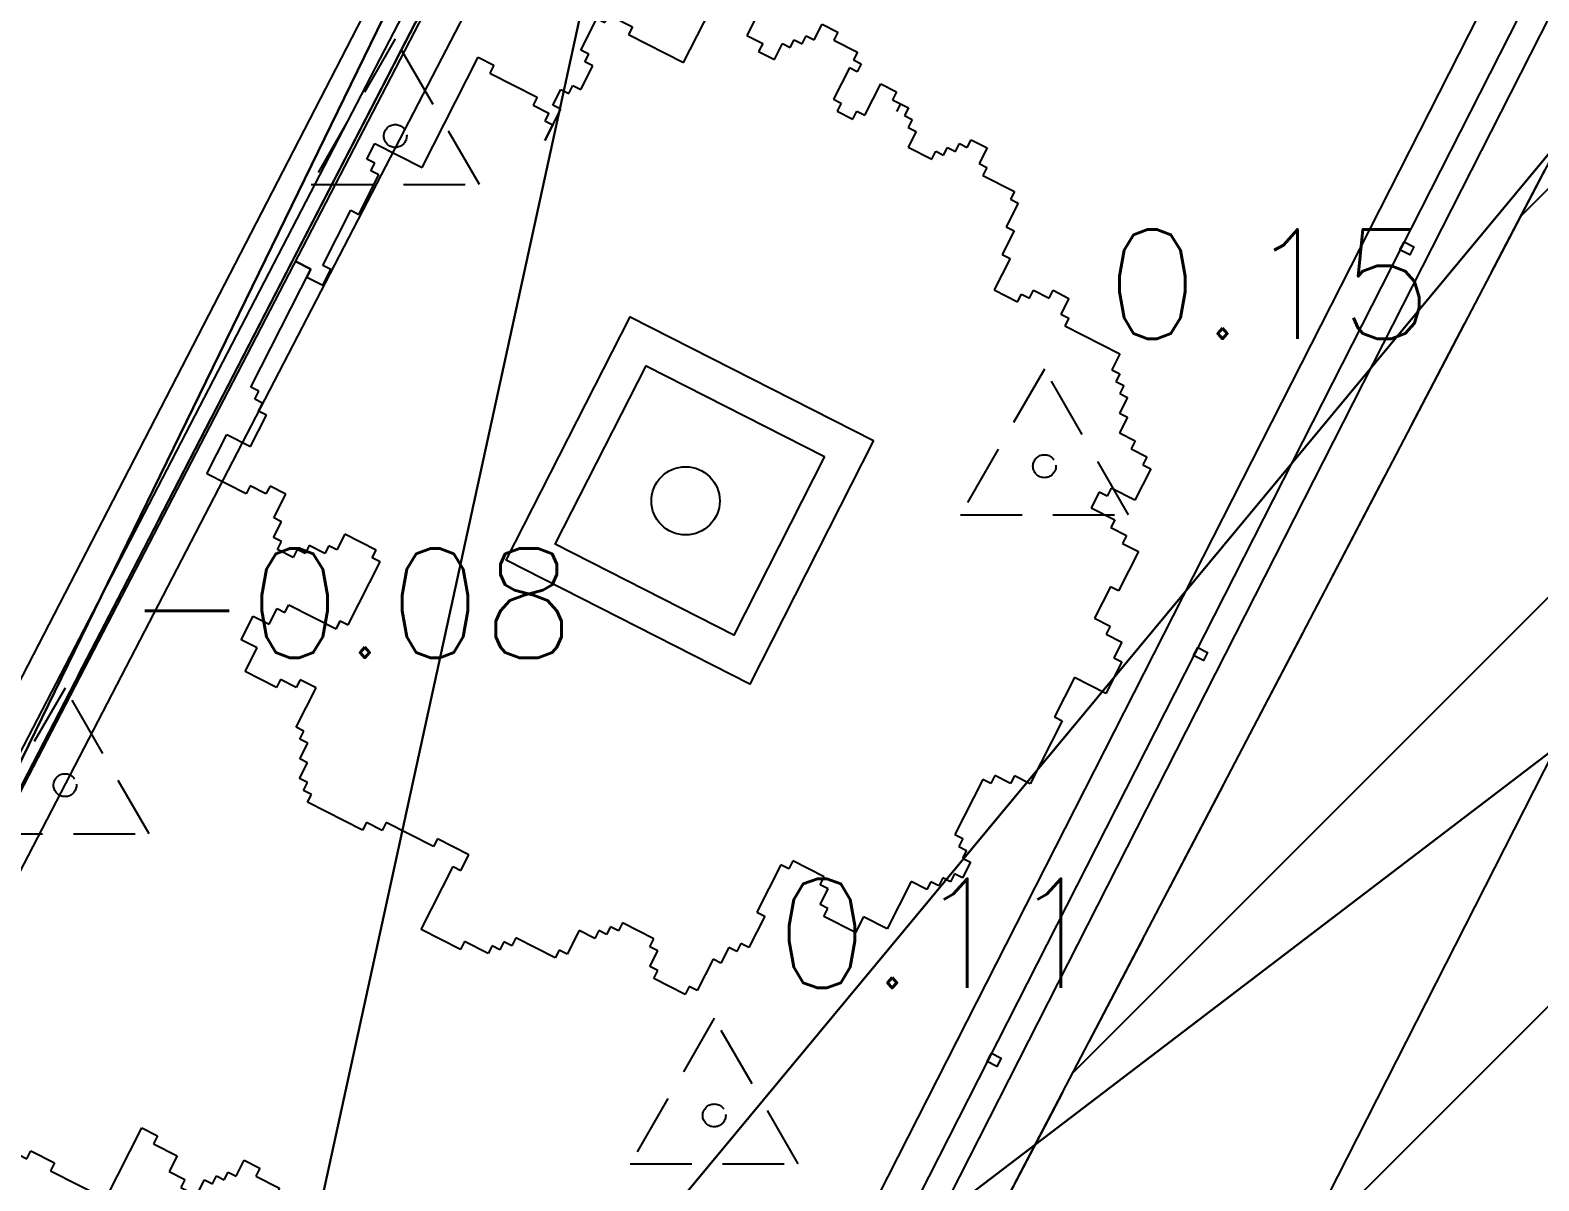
# Model space of a CAD drawing. Header units: metres. Extents: x 543100 to 543604, y 9574012 to 9574398.
# Drawn here: x 543183.77 to 543192.05, y 9574241.35 to 9574247.67 of the extents above; entities that cross this region are included whole.
import ezdxf

# ---------------------------------------------------------------- set-up
doc = ezdxf.new("R2010")
doc.units = ezdxf.units.M
doc.header["$LTSCALE"] = 0.1
for name, pattern in [('CONTINUO', [0]), ('DASHED2', [9.524999999999999, 6.35, -3.175]), ('HIDDEN', [9.524999999999999, 6.35, -3.175])]:
    doc.linetypes.add(name, pattern=pattern)
for name, color, linetype in [('#PROJ_PLATOS', 2, 'HIDDEN'), ('Area praça', 5, 'Continuous'), ('C-TINN-BNDY', 110, 'Continuous'), ('C-TOPO-TEXT', 7, 'Continuous'), ('E2', 7, 'CONTINUO'), ('HACHURA', 1, 'Continuous'), ('IMPL_CANTEIRO', 8, 'Continuous'), ('IMPL_CERCA', 8, 'Continuous'), ('IMPL_MEIO FIO', 8, 'Continuous'), ('IMPL_VEGETAÇÃO', 8, 'Continuous'), ('IMPL_ÁRVORES', 8, 'Continuous'), ('IMPLANTAÇÃO', 1, 'Continuous'), ('MalhaTriTG', 7, 'CONTINUO'), ('PROJ_PLATOS', 2, 'DASHED2'), ('XREF_IMPLNTACAO', 2, 'Continuous')]:
    doc.layers.add(name, color=color, linetype=linetype)
doc.layers.get('IMPLANTAÇÃO').off()
doc.styles.get("Standard").update_dxf_attribs({"font": 'simplex.shx'})

# ---------------------------------------------------------------- blocks, each defined once
blk = doc.blocks.new('A$C76815E95')
at = {"layer": 'HACHURA'}
h = blk.add_hatch(dxfattribs=at)
h.set_pattern_fill('ANSI31', color=1, scale=0.5, style=0)
h.set_pattern_definition([(45, (-56.71623454557266, -140.2760906778276), (-1.122532015133644, 1.122532015133644), [])])
h.paths.add_polyline_path([(78.50253660278395, -21.53023425675929), (78.1706479433924, -22.02040452882648), (30.00293476006482, -129.1186275184155), (23.85615117452107, -140.2760906778276), (-56.71623454557266, -83.83502537757158), (-56.29154449922498, -82.40403590723872), (-2.601691384217702, 20.28950879722834), (78.41679475666024, -21.48937489651144)])
at = {"layer": 'HACHURA', "color": 8, "elevation": 30.47163635617762, "flags": 128}
blk.add_lwpolyline([(78.50253660278395, -21.53023425675929), (78.1706479433924, -22.02040452882648), (30.00293476006482, -129.1186275184155), (23.85615117452107, -140.2760906778276), (-56.71623454557266, -83.83502537757158), (-56.29154449922498, -82.40403590723872), (-2.601691384217702, 20.28950879722834), (78.41679475666024, -21.48937489651144)], close=True, dxfattribs=at)
blk = doc.blocks.new('CANTEIRO')
at = {"layer": 'IMPL_CANTEIRO'}
for points in [[(-1.699999999953434, 0.75), (-0.1999999999534339, 0.75), (-0.1999999999534339, -0.75), (-1.699999999953434, -0.75)], [(-1.499999999953434, 0.55), (-0.3999999999534338, 0.55), (-0.3999999999534339, -0.5499999999999998), (-1.499999999953434, -0.55)]]:
    blk.add_lwpolyline(points, close=True, dxfattribs=at)
blk = doc.blocks.new('Arv-sup')
at = {"layer": 'IMPL_VEGETAÇÃO', "color": 2}
for p, q in [((-0.415055821887476, 2.138491807605618), (-0.3374561002065271, 2.138491807605618)), ((-0.415055821887476, 2.060930780092463), (-0.415055821887476, 2.138491807605618)), ((-0.3374561002065271, 2.138491807605618), (-0.3374561002065271, 2.09971129384904)), ((-0.8806546373597381, 2.060930780092463), (-0.8030544302922191, 2.060930780092463)), ((-0.8806546373597381, 1.71190549425117), (-0.8806546373597381, 2.060930780092463)), ((-0.8030544302922191, 2.060930780092463), (-0.8030544302922191, 2.022150266335885)), ((-0.4538556827279496, 2.060930780092463), (-0.415055821887476, 2.060930780092463)), ((-0.4538556827279496, 2.022150266335885), (-0.4538556827279496, 2.060930780092463)), ((-0.3374561002065271, 2.09971129384904), (-0.2210565176851027, 2.09971129384904)), ((-0.2210565176851027, 2.09971129384904), (-0.2210565176851027, 2.060930780092463)), ((-0.2210565176851027, 2.060930780092463), (-0.1822566568446291, 2.060930780092463)), ((-0.1822566568446291, 2.060930780092463), (-0.1822566568446291, 2.022150266335885)), ((-0.8030544302922191, 2.022150266335885), (-0.6866548477707966, 2.022150266335885)), ((-0.6866548477707966, 2.022150266335885), (-0.6866548477707966, 1.94458890780669)), ((-0.492655543568425, 2.022150266335885), (-0.4538556827279496, 2.022150266335885)), ((-0.492655543568425, 1.983369752579293), (-0.492655543568425, 2.022150266335885)), ((-0.2210565176851027, 2.022150266335885), (-0.2210565176851027, 1.86702788029352)), ((-0.1822566568446291, 2.022150266335885), (-0.2210565176851027, 2.022150266335885)), ((-0.06585707432320476, 2.022150266335885), (0.01174264735774422, 2.022150266335885)), ((-0.06585707432320476, 1.86702788029352), (-0.06585707432320476, 2.022150266335885)), ((0.01174264735774422, 2.022150266335885), (0.01174264735774422, 1.983369752579293)), ((-0.6866548477707966, 1.94458890780669), (-0.6090551260898476, 1.94458890780669)), ((-0.6090551260898476, 1.94458890780669), (-0.6090551260898476, 1.905808394050112)), ((-0.5314554044088986, 1.983369752579293), (-0.492655543568425, 1.983369752579293)), ((-0.5314554044088986, 1.905808394050112), (-0.5314554044088986, 1.983369752579293)), ((0.01174264735774422, 1.983369752579293), (0.05054250819821782, 1.983369752579293)), ((0.01174264735774422, 1.983369752579293), (0.08934236903869142, 1.983369752579293)), ((0.05054250819821782, 1.983369752579293), (0.05054250819821782, 1.94458890780669)), ((0.08934236903869142, 1.983369752579293), (0.08934236903869142, 1.94458890780669)), ((0.08934236903869142, 1.94458890780669), (0.1281422298791668, 1.94458890780669)), ((0.1281422298791668, 1.94458890780669), (0.1281422298791668, 1.905808394050112)), ((0.3609413949220137, 1.94458890780669), (0.3997412557624873, 1.94458890780669)), ((0.3609413949220137, 1.905808394050112), (0.3609413949220137, 1.94458890780669)), ((0.3997412557624873, 1.983369752579293), (0.4773414628300063, 1.983369752579293)), ((0.3997412557624873, 1.94458890780669), (0.3997412557624873, 1.983369752579293)), ((0.4773414628300063, 1.983369752579293), (0.4773414628300063, 1.905808394050112)), ((-0.6090551260898476, 1.905808394050112), (-0.5314554044088986, 1.905808394050112)), ((-0.2210565176851027, 1.86702788029352), (-0.1822566568446291, 1.86702788029352)), ((-0.1822566568446291, 1.86702788029352), (-0.1822566568446291, 1.828247366536942)), ((-0.1046569351636801, 1.86702788029352), (-0.06585707432320476, 1.86702788029352)), ((-0.1046569351636801, 1.828247366536942), (-0.1046569351636801, 1.86702788029352)), ((0.1281422298791668, 1.905808394050112), (0.1669420907196404, 1.905808394050112)), ((0.1669420907196404, 1.905808394050112), (0.1669420907196404, 1.828247366536942)), ((0.2833416732410647, 1.86702788029352), (0.3221415340815383, 1.86702788029352)), ((0.2833416732410647, 1.828247366536942), (0.2833416732410647, 1.86702788029352)), ((0.3221415340815383, 1.905808394050112), (0.3609413949220137, 1.905808394050112)), ((0.3221415340815383, 1.86702788029352), (0.3221415340815383, 1.905808394050112)), ((0.4773414628300063, 1.905808394050112), (0.5161413236704799, 1.905808394050112)), ((0.5161413236704799, 1.905808394050112), (0.5161413236704799, 1.86702788029352)), ((0.5161413236704799, 1.86702788029352), (0.6713407670323779, 1.86702788029352)), ((0.6713407670323779, 1.86702788029352), (0.6713407670323779, 1.828247366536942)), ((-0.1822566568446291, 1.828247366536942), (-0.1046569351636801, 1.828247366536942)), ((0.1669420907196404, 1.828247366536942), (0.2833416732410647, 1.828247366536942)), ((0.6713407670323779, 1.828247366536942), (0.7101406278728533, 1.828247366536942)), ((0.7101406278728533, 1.828247366536942), (0.7101406278728533, 1.71190549425117)), ((-1.268653245764483, 1.750686008007747), (-1.152253663243059, 1.750686008007747)), ((-1.268653245764483, 1.71190549425117), (-1.268653245764483, 1.750686008007747)), ((-1.152253663243059, 1.750686008007747), (-1.152253663243059, 1.71190549425117)), ((-1.307453106604957, 1.71190549425117), (-1.268653245764483, 1.71190549425117)), ((-1.307453106604957, 1.556783108208819), (-1.307453106604957, 1.71190549425117)), ((-1.152253663243059, 1.71190549425117), (-0.8806546373597381, 1.71190549425117)), ((0.7101406278728533, 1.71190549425117), (0.7489404887133269, 1.71190549425117)), ((0.7489404887133269, 1.71190549425117), (0.7489404887133269, 1.595563621965397)), ((0.7489404887133269, 1.595563621965397), (0.7877403495538022, 1.595563621965397)), ((0.7877403495538022, 1.595563621965397), (0.7877403495538022, 1.440441235923046)), ((-1.268653245764483, 1.556783108208819), (-1.307453106604957, 1.556783108208819)), ((-1.268653245764483, 1.518002594452227), (-1.268653245764483, 1.556783108208819)), ((1.020539514596647, 1.556783108208819), (1.098139236277596, 1.556783108208819)), ((1.020539514596647, 1.518002594452227), (1.020539514596647, 1.556783108208819)), ((1.098139236277596, 1.556783108208819), (1.098139236277596, 1.479221749679624)), ((-1.229853384924008, 1.518002594452227), (-1.268653245764483, 1.518002594452227)), ((-1.229853384924008, 1.401660722166454), (-1.229853384924008, 1.518002594452227)), ((0.9041399320752248, 1.479221749679624), (0.9429397929157002, 1.479221749679624)), ((0.9041399320752248, 1.440441235923046), (0.9041399320752248, 1.479221749679624)), ((0.9429397929157002, 1.518002594452227), (1.020539514596647, 1.518002594452227)), ((0.9429397929157002, 1.479221749679624), (0.9429397929157002, 1.518002594452227)), ((1.098139236277596, 1.479221749679624), (1.136939097118072, 1.479221749679624)), ((1.136939097118072, 1.479221749679624), (1.136939097118072, 1.440441235923046)), ((-1.268653245764483, 1.401660722166454), (-1.229853384924008, 1.401660722166454)), ((-1.268653245764483, 1.362880208409877), (-1.268653245764483, 1.401660722166454)), ((0.7877403495538022, 1.440441235923046), (0.9041399320752248, 1.440441235923046)), ((1.136939097118072, 1.440441235923046), (1.408538123001392, 1.440441235923046)), ((1.408538123001392, 1.440441235923046), (1.408538123001392, 1.362880208409877)), ((-1.307453106604957, 1.362880208409877), (-1.268653245764483, 1.362880208409877)), ((-1.307453106604957, 1.285318849880682), (-1.307453106604957, 1.362880208409877)), ((1.408538123001392, 1.362880208409877), (1.447337983841868, 1.362880208409877)), ((1.447337983841868, 1.362880208409877), (1.447337983841868, 1.324099363637274)), ((-1.695451715009701, 0.7811711779970381), (-1.695451715009701, 1.324099363637274)), ((-1.695451715009701, 1.324099363637274), (-1.617851993328753, 1.324099363637274)), ((-1.617851993328753, 1.324099363637274), (-1.617851993328753, 1.285318849880682)), ((-1.617851993328753, 1.285318849880682), (-1.385052828285906, 1.285318849880682)), ((-1.385052828285906, 1.285318849880682), (-1.385052828285906, 1.246538336124104)), ((-1.268653245764483, 1.285318849880682), (-1.307453106604957, 1.285318849880682)), ((-1.268653245764483, 1.130196463838331), (-1.268653245764483, 1.285318849880682)), ((1.447337983841868, 1.324099363637274), (1.486137844682341, 1.324099363637274)), ((1.486137844682341, 1.324099363637274), (1.486137844682341, 1.285318849880682)), ((1.486137844682341, 1.285318849880682), (1.524937705522817, 1.285318849880682)), ((1.524937705522817, 1.285318849880682), (1.524937705522817, 1.207757822367526)), ((-1.385052828285906, 1.246538336124104), (-1.307453106604957, 1.246538336124104)), ((-1.307453106604957, 1.246538336124104), (-1.307453106604957, 1.207757822367526)), ((-1.307453106604957, 1.207757822367526), (-1.268653245764483, 1.207757822367526)), ((-1.268653245764483, 1.207757822367526), (-1.268653245764483, 1.130196463838331)), ((1.524937705522817, 1.207757822367526), (1.56373756636329, 1.207757822367526)), ((1.56373756636329, 1.207757822367526), (1.56373756636329, 1.130196463838331)), ((1.56373756636329, 1.130196463838331), (1.641337288044239, 1.130196463838331)), ((1.641337288044239, 1.130196463838331), (1.641337288044239, 1.091415950081753)), ((1.641337288044239, 1.091415950081753), (1.718937009725188, 1.091415950081753)), ((1.718937009725188, 1.091415950081753), (1.718937009725188, 1.052635436325176)), ((1.718937009725188, 1.052635436325176), (1.757736870565662, 1.052635436325176)), ((1.757736870565662, 1.052635436325176), (1.757736870565662, 0.8975130502828108)), ((1.641337288044239, 0.8975130502828108), (1.641337288044239, 0.8587322055102078)), ((1.757736870565662, 0.8975130502828108), (1.641337288044239, 0.8975130502828108)), ((1.602537427203764, 0.8587322055102078), (1.602537427203764, 0.7811711779970381)), ((1.641337288044239, 0.8587322055102078), (1.602537427203764, 0.8587322055102078)), ((-1.928250880052548, 0.7811711779970381), (-1.695451715009701, 0.7811711779970381)), ((-1.928250880052548, 0.7036101504838825), (-1.928250880052548, 0.7811711779970381)), ((1.602537427203764, 0.7811711779970381), (1.718937009725188, 0.7811711779970381)), ((1.718937009725188, 0.7811711779970381), (1.718937009725188, 0.7423906642404603)), ((1.718937009725188, 0.7423906642404603), (1.796536731406137, 0.7423906642404603)), ((1.796536731406137, 0.7423906642404603), (1.796536731406137, 0.7036101504838825)), ((-1.889451019212073, 0.7036101504838825), (-1.928250880052548, 0.7036101504838825)), ((-1.889451019212073, 0.6648293057112653), (-1.889451019212073, 0.7036101504838825)), ((-1.850651158371599, 0.6648293057112653), (-1.889451019212073, 0.6648293057112653)), ((-1.850651158371599, 0.470926405912337), (-1.850651158371599, 0.6648293057112653)), ((1.796536731406137, 0.7036101504838825), (1.874136938473656, 0.7036101504838825)), ((1.874136938473656, 0.7036101504838825), (1.874136938473656, 0.5097069196689148)), ((-1.889451019212073, 0.470926405912337), (-1.850651158371599, 0.470926405912337)), ((-1.889451019212073, 0.1994621475841996), (-1.889451019212073, 0.470926405912337)), ((1.835337077633181, 0.5097069196689148), (1.835337077633181, 0.3545845336265643)), ((1.874136938473656, 0.5097069196689148), (1.835337077633181, 0.5097069196689148)), ((1.835337077633181, 0.3545845336265643), (1.91293679931413, 0.3545845336265643)), ((1.91293679931413, 0.3545845336265643), (1.91293679931413, 0.3158040198699723)), ((1.91293679931413, 0.3158040198699723), (1.990536520995079, 0.3158040198699723)), ((1.990536520995079, 0.3158040198699723), (1.990536520995079, 0.2382429923568168)), ((-1.850651158371599, 0.1994621475841996), (-1.889451019212073, 0.1994621475841996)), ((-1.850651158371599, 0.121901120071044), (-1.850651158371599, 0.1994621475841996)), ((1.990536520995079, 0.2382429923568168), (2.029336381835552, 0.2382429923568168)), ((2.029336381835552, 0.2382429923568168), (2.029336381835552, 0.08312060631445206)), ((-2.005850601733496, 0.1606816338276218), (-1.928250880052548, 0.1606816338276218)), ((-1.928250880052548, 0.1606816338276218), (-2.005850601733496, 0.1606816338276218)), ((-1.928250880052548, 0.1606816338276218), (-1.928250880052548, 0.121901120071044)), ((-1.928250880052548, -0.4210273965852167), (-1.928250880052548, 0.1606816338276218)), ((-1.928250880052548, 0.121901120071044), (-1.850651158371599, 0.121901120071044)), ((1.874136938473656, 0.08312060631445206), (1.874136938473656, -0.1107826245005015)), ((2.029336381835552, 0.08312060631445206), (1.874136938473656, 0.08312060631445206)), ((1.874136938473656, -0.1107826245005015), (1.91293679931413, -0.1107826245005015)), ((1.91293679931413, -0.1107826245005015), (1.91293679931413, -0.4210273965852167)), ((-1.889451019212073, -0.4210273965852167), (-1.928250880052548, -0.4210273965852167)), ((-1.889451019212073, -0.4598079103417945), (-1.889451019212073, -0.4210273965852167)), ((-1.850651158371599, -0.4598079103417945), (-1.889451019212073, -0.4598079103417945)), ((-1.850651158371599, -0.4985884240983864), (-1.850651158371599, -0.4598079103417945)), ((1.757736870565662, -0.4598079103417945), (1.757736870565662, -0.4985884240983864)), ((1.835337077633181, -0.4598079103417945), (1.757736870565662, -0.4598079103417945)), ((1.835337077633181, -0.4210273965852167), (1.835337077633181, -0.4598079103417945)), ((1.91293679931413, -0.4210273965852167), (1.835337077633181, -0.4210273965852167)), ((-1.811851297531124, -0.4985884240983864), (-1.850651158371599, -0.4985884240983864)), ((-1.811851297531124, -0.653710810140737), (-1.811851297531124, -0.4985884240983864)), ((1.718937009725188, -0.4985884240983864), (1.718937009725188, -0.7700526824265097)), ((1.757736870565662, -0.4985884240983864), (1.718937009725188, -0.4985884240983864)), ((-1.928250880052548, -0.653710810140737), (-1.811851297531124, -0.653710810140737)), ((-1.928250880052548, -0.8476137099396652), (-1.928250880052548, -0.653710810140737)), ((-1.656651854169227, -0.7700526824265097), (-1.656651854169227, -0.8088331961830875)), ((-1.579052132488278, -0.7700526824265097), (-1.656651854169227, -0.7700526824265097)), ((-1.579052132488278, -0.8863942236962572), (-1.579052132488278, -0.7700526824265097)), ((1.718937009725188, -0.7700526824265097), (1.757736870565662, -0.7700526824265097)), ((1.757736870565662, -0.7700526824265097), (1.757736870565662, -0.8088331961830875)), ((-1.734251575850176, -0.8476137099396652), (-1.928250880052548, -0.8476137099396652)), ((-1.734251575850176, -0.8088331961830875), (-1.734251575850176, -0.8476137099396652)), ((-1.656651854169227, -0.8088331961830875), (-1.734251575850176, -0.8088331961830875)), ((-1.268653245764483, -0.8088331961830875), (-1.268653245764483, -0.8863942236962572)), ((-1.113453802402585, -0.8088331961830875), (-1.268653245764483, -0.8088331961830875)), ((-1.113453802402585, -0.8476137099396652), (-1.113453802402585, -0.8088331961830875)), ((-1.07465394156211, -0.8476137099396652), (-1.113453802402585, -0.8476137099396652)), ((-1.07465394156211, -1.15785848202438), (-1.07465394156211, -0.8476137099396652)), ((1.757736870565662, -0.8088331961830875), (1.796536731406137, -0.8088331961830875)), ((1.796536731406137, -0.8088331961830875), (1.796536731406137, -0.8476137099396652)), ((1.796536731406137, -0.8476137099396652), (1.835337077633181, -0.8476137099396652)), ((1.835337077633181, -0.8476137099396652), (1.835337077633181, -0.9251750684688602)), ((-1.540252271647804, -0.8863942236962572), (-1.579052132488278, -0.8863942236962572)), ((-1.540252271647804, -0.963955582225438), (-1.540252271647804, -0.8863942236962572)), ((-1.385052828285906, -0.9251750684688602), (-1.385052828285906, -0.963955582225438)), ((-1.307453106604957, -0.9251750684688602), (-1.385052828285906, -0.9251750684688602)), ((-1.307453106604957, -0.8863942236962572), (-1.307453106604957, -0.9251750684688602)), ((-1.268653245764483, -0.8863942236962572), (-1.307453106604957, -0.8863942236962572)), ((1.796536731406137, -0.9251750684688602), (1.796536731406137, -0.963955582225438)), ((1.835337077633181, -0.9251750684688602), (1.796536731406137, -0.9251750684688602)), ((-1.501452410807329, -0.963955582225438), (-1.540252271647804, -0.963955582225438)), ((-1.501452410807329, -1.00273609598203), (-1.501452410807329, -0.963955582225438)), ((-1.42385268912638, -0.963955582225438), (-1.42385268912638, -1.00273609598203)), ((-1.385052828285906, -0.963955582225438), (-1.42385268912638, -0.963955582225438)), ((1.757736870565662, -0.963955582225438), (1.757736870565662, -1.00273609598203)), ((1.796536731406137, -0.963955582225438), (1.757736870565662, -0.963955582225438)), ((-1.42385268912638, -1.00273609598203), (-1.501452410807329, -1.00273609598203)), ((1.641337288044239, -1.041516609738608), (1.641337288044239, -1.274200354310153)), ((1.718937009725188, -1.041516609738608), (1.641337288044239, -1.041516609738608)), ((1.718937009725188, -1.00273609598203), (1.718937009725188, -1.041516609738608)), ((1.757736870565662, -1.00273609598203), (1.718937009725188, -1.00273609598203)), ((-1.113453802402585, -1.15785848202438), (-1.07465394156211, -1.15785848202438)), ((-1.113453802402585, -1.196638995780958), (-1.113453802402585, -1.15785848202438)), ((-1.113453802402585, -1.15785848202438), (-1.113453802402585, -1.196638995780958)), ((-1.113453802402585, -1.196638995780958), (-1.113453802402585, -1.15785848202438)), ((-1.385052828285906, -1.235419840553575), (-1.346252967445432, -1.235419840553575)), ((-1.385052828285906, -1.312980868066731), (-1.385052828285906, -1.235419840553575)), ((-1.346252967445432, -1.196638995780958), (-1.113453802402585, -1.196638995780958)), ((-1.346252967445432, -1.235419840553575), (-1.346252967445432, -1.196638995780958)), ((1.098139236277596, -1.235419840553575), (1.098139236277596, -1.468103254109096)), ((1.136939097118072, -1.235419840553575), (1.098139236277596, -1.235419840553575)), ((1.29213854047997, -1.196638995780958), (1.136939097118072, -1.196638995780958)), ((1.136939097118072, -1.196638995780958), (1.136939097118072, -1.235419840553575)), ((1.29213854047997, -1.235419840553575), (1.29213854047997, -1.196638995780958)), ((1.330938401320443, -1.235419840553575), (1.29213854047997, -1.235419840553575)), ((1.330938401320443, -1.312980868066731), (1.330938401320443, -1.235419840553575)), ((-1.462652549966855, -1.312980868066731), (-1.385052828285906, -1.312980868066731)), ((-1.462652549966855, -1.429322740352504), (-1.462652549966855, -1.312980868066731)), ((1.369738262160919, -1.312980868066731), (1.330938401320443, -1.312980868066731)), ((1.369738262160919, -1.351761381823323), (1.369738262160919, -1.312980868066731)), ((1.524937705522817, -1.274200354310153), (1.524937705522817, -1.351761381823323)), ((1.641337288044239, -1.274200354310153), (1.524937705522817, -1.274200354310153)), ((1.524937705522817, -1.351761381823323), (1.369738262160919, -1.351761381823323)), ((-1.385052828285906, -1.429322740352504), (-1.462652549966855, -1.429322740352504)), ((-1.385052828285906, -1.545664612638276), (-1.385052828285906, -1.429322740352504)), ((-1.229853384924008, -1.506883767865673), (-1.229853384924008, -1.545664612638276)), ((-1.152253663243059, -1.506883767865673), (-1.229853384924008, -1.506883767865673)), ((-1.152253663243059, -1.468103254109096), (-1.152253663243059, -1.506883767865673)), ((-1.07465394156211, -1.468103254109096), (-1.152253663243059, -1.468103254109096)), ((-1.07465394156211, -1.662006153908024), (-1.07465394156211, -1.468103254109096)), ((1.098139236277596, -1.468103254109096), (1.136939097118072, -1.468103254109096)), ((1.136939097118072, -1.468103254109096), (1.136939097118072, -1.623225640151446)), ((-1.229853384924008, -1.545664612638276), (-1.385052828285906, -1.545664612638276)), ((1.098139236277596, -1.623225640151446), (1.098139236277596, -1.662006153908024)), ((1.136939097118072, -1.623225640151446), (1.098139236277596, -1.623225640151446)), ((-1.035854080721636, -1.662006153908024), (-1.07465394156211, -1.662006153908024)), ((-1.035854080721636, -1.700786998680641), (-1.035854080721636, -1.662006153908024)), ((-0.9970542198811607, -1.700786998680641), (-1.035854080721636, -1.700786998680641)), ((-0.9970542198811607, -1.778348026193797), (-0.9970542198811607, -1.700786998680641)), ((1.059339375437123, -1.662006153908024), (1.059339375437123, -1.739567512437219)), ((1.098139236277596, -1.662006153908024), (1.059339375437123, -1.662006153908024)), ((-0.9582543590406871, -1.778348026193797), (-0.9970542198811607, -1.778348026193797)), ((-0.9582543590406871, -1.855909053706966), (-0.9582543590406871, -1.778348026193797)), ((0.5937410453514289, -1.778348026193797), (0.5937410453514289, -1.817128539950389)), ((0.7489404887133269, -1.778348026193797), (0.5937410453514289, -1.778348026193797)), ((0.7489404887133269, -1.817128539950389), (0.7489404887133269, -1.778348026193797)), ((1.020539514596647, -1.739567512437219), (1.020539514596647, -1.894689898479569)), ((1.059339375437123, -1.739567512437219), (1.020539514596647, -1.739567512437219)), ((-0.1434567960041537, -1.817128539950389), (-0.2986562393660517, -1.817128539950389)), ((-0.2986562393660517, -1.817128539950389), (-0.2986562393660517, -1.855909053706966)), ((-0.1434567960041537, -1.894689898479569), (-0.1434567960041537, -1.817128539950389)), ((0.5549411845109553, -1.817128539950389), (0.5549411845109553, -1.855909053706966)), ((0.5937410453514289, -1.817128539950389), (0.5549411845109553, -1.817128539950389)), ((0.7877403495538022, -1.817128539950389), (0.7489404887133269, -1.817128539950389)), ((0.7877403495538022, -1.894689898479569), (0.7877403495538022, -1.817128539950389)), ((-0.9194544982002117, -1.855909053706966), (-0.9582543590406871, -1.855909053706966)), ((-0.9194544982002117, -1.894689898479569), (-0.9194544982002117, -1.855909053706966)), ((-0.8806546373597381, -1.894689898479569), (-0.9194544982002117, -1.894689898479569)), ((-0.8806546373597381, -1.933470412236161), (-0.8806546373597381, -1.894689898479569)), ((-0.6090551260898476, -1.894689898479569), (-0.6090551260898476, -1.933470412236161)), ((-0.5314554044088986, -1.894689898479569), (-0.6090551260898476, -1.894689898479569)), ((-0.5314554044088986, -1.855909053706966), (-0.5314554044088986, -1.894689898479569)), ((-0.2986562393660517, -1.855909053706966), (-0.5314554044088986, -1.855909053706966)), ((-0.1822566568446291, -2.204934670564285), (-0.1822566568446291, -1.894689898479569)), ((-0.1822566568446291, -1.894689898479569), (-0.1434567960041537, -1.894689898479569)), ((0.4385411166029627, -1.894689898479569), (0.4385411166029627, -2.011031439749317)), ((0.5161413236704799, -1.894689898479569), (0.4385411166029627, -1.894689898479569)), ((0.5161413236704799, -1.855909053706966), (0.5161413236704799, -1.894689898479569)), ((0.5549411845109553, -1.855909053706966), (0.5161413236704799, -1.855909053706966)), ((0.8265402103942758, -1.894689898479569), (0.7877403495538022, -1.894689898479569)), ((0.8265402103942758, -1.933470412236161), (0.8265402103942758, -1.894689898479569)), ((0.9817396537561738, -1.894689898479569), (0.9817396537561738, -1.933470412236161)), ((1.020539514596647, -1.894689898479569), (0.9817396537561738, -1.894689898479569)), ((-0.6090551260898476, -1.933470412236161), (-0.8806546373597381, -1.933470412236161)), ((0.9817396537561738, -1.933470412236161), (0.8265402103942758, -1.933470412236161)), ((0.2057419515601158, -2.049812284521934), (0.2057419515601158, -2.088592798278512)), ((0.3997412557624873, -2.049812284521934), (0.2057419515601158, -2.049812284521934)), ((0.3997412557624873, -2.011031439749317), (0.3997412557624873, -2.049812284521934)), ((0.4385411166029627, -2.011031439749317), (0.3997412557624873, -2.011031439749317)), ((0.1669420907196404, -2.088592798278512), (0.1669420907196404, -2.12737331203509)), ((0.2057419515601158, -2.088592798278512), (0.1669420907196404, -2.088592798278512)), ((0.01174264735774422, -2.166153825791667), (0.01174264735774422, -2.204934670564285)), ((0.1281422298791668, -2.166153825791667), (0.01174264735774422, -2.166153825791667)), ((0.1281422298791668, -2.12737331203509), (0.1281422298791668, -2.166153825791667)), ((0.1669420907196404, -2.12737331203509), (0.1281422298791668, -2.12737331203509)), ((0.01174264735774422, -2.204934670564285), (-0.1822566568446291, -2.204934670564285))]:
    blk.add_line(p, q, dxfattribs=at)
blk.add_circle((0, 1.4210854715202e-14), 0.15, dxfattribs=at)
blk = doc.blocks.new('CERCA')
at = {"layer": 'IMPL_CERCA', "color": 3}
blk.add_lwpolyline([(-0.02499999990686774, 0), (0.02500000002328306, 0), (0.02500000002328306, -0.06000000052154064), (-0.02499999990686774, -0.06000000052154064)], close=True, dxfattribs=at)
blk = doc.blocks.new('A$C00972E22')
at = {"layer": 'IMPL_CERCA'}
for p, q in [((35.45588274707552, 227.1066698338836), (35.45588275440969, 100.0984222386032)), ((35.45588274707552, 227.1066698338836), (35.45588275440969, 100.0984222386032)), ((35.60588274738787, 221.9614853579645), (35.60588275443297, 100.0984222386032))]:
    blk.add_line(p, q, dxfattribs=at)
at = {"layer": 'IMPL_MEIO FIO', "color": 1}
for p, q in [((35.25588274712209, 226.9000361710787), (35.25588275445625, 100.1813378669322)), ((37.4566201698035, 198.8371305949986), (37.45639717753511, 100.1595799587667))]:
    blk.add_line(p, q, dxfattribs=at)
at = {"layer": 'IMPL_MEIO FIO'}
for p, q in [((29.66270760423504, 89.46133111603558), (30.26493967126589, 165.584782473743)), ((29.7620452044066, 89.3772067669779), (30.36484559578821, 165.5724955797195)), ((29.96072040463332, 89.20895806886256), (30.56465744506568, 165.547921795398))]:
    blk.add_line(p, q, dxfattribs=at)
blk.add_lwpolyline([(49.73021164140664, 208.937865935266, 0.4046900807881328), (40.05639703234192, 198.9431871976703, 3.03149383033688e-10), (40.05639703653287, 110.7228313833475, 3059019602.697577)], format="xyb", dxfattribs=at)
at = {"layer": 'IMPL_CANTEIRO', "rotation": 270.0000000033604}
blk.add_blockref('CANTEIRO', (32.60381621390115, 128.1280055698007), dxfattribs=at)
at = {"layer": 'IMPL_CERCA', "rotation": 90.00000000330859}
for p in [(35.45588275254704, 132.0972031503916), (35.45588275266346, 129.5972031503916), (35.45588275289629, 127.0972031503916)]:
    blk.add_blockref('CERCA', p, dxfattribs=at)
at = {"layer": 'IMPL_ÁRVORES', "xscale": 1.25, "yscale": 1.25, "zscale": 1.25}
for p in [(32.58359270077199, 129.0650047454983), (32.58359270112123, 122.0650047454983)]:
    blk.add_blockref('Arv-sup', p, dxfattribs=at)
blk = doc.blocks.new('Base_Implantacao')
at = {"layer": 'Area praça'}
blk.add_lwpolyline([(543169.375966441, 9574203.375737434), (543253.5850714714, 9574146.03478178), (543319.7998506648, 9574291.166109739), (543234.3774111079, 9574331.16525853)], close=True, dxfattribs=at)
at = {"layer": 'IMPLANTAÇÃO', "rotation": 333.0393706475627}
blk.add_blockref('A$C00972E22', (543099.8097354489, 9574144.815856133), dxfattribs=at)
at = {"layer": 'MalhaTriTG', "color": 132}
mesh = blk.add_polyface(dxfattribs=at)
corners = [(543171.354, 9574251.993, 31.713), (543171.446, 9574245.35, 31.562), (543174.643, 9574250.343, 31.617), (543177.486, 9574251.493, 31.583), (543176.945, 9574251.63, 31.885), (543181.596, 9574259.408, 31.511), (543185.749, 9574267.493, 31.344), (543187.66, 9574251.739, 31.282), (543167.995, 9574247.104, 31.561), (543167.97, 9574247.095, 31.529), (543196.349, 9574252.1, 31.162), (543195.063, 9574265.953, 31.204), (543195.272, 9574266.43, 31.205), (543200.055, 9574258.953, 31), (543193.607, 9574282.384, 31.298), (543198.328, 9574272.347, 31.094), (543205.574, 9574256.078, 30.667), (543204.251, 9574268.12, 30.896), (543200.318, 9574249.958, 30.749), (543201.775, 9574278.74, 31.049), (543219.876, 9574286.567, 30.533), (543210.265, 9574288.67, 31.209), (543221.894, 9574259.531, 30.495), (543209.413, 9574244.793, 30.556), (543240.585, 9574250.291, 30.176), (543233.957, 9574278.918, 30.446), (543223.881, 9574236.865, 30.379), (543216.703, 9574288.465, 31.154), (543227.396, 9574302.372, 30.53), (543243.115, 9574295.416, 30.237), (543251.291, 9574270.529, 30.114), (543259.882, 9574241.736, 30.032), (543260.488, 9574287.844, 29.96), (543270.435, 9574261.497, 30.138)]
mesh.append_faces([[corners[k] for k in face] for face in [(0, 1, 2), (2, 3, 4), (0, 4, 5), (4, 0, 2), (5, 4, 3), (0, 5, 6), (3, 7, 5), (8, 0, 9), (7, 10, 11), (12, 11, 13), (11, 6, 5), (14, 6, 15), (12, 6, 11), (15, 6, 12), (6, 14, 0), (11, 10, 13), (11, 5, 7), (16, 17, 13), (17, 12, 13), (18, 16, 13), (15, 17, 19), (15, 12, 17), (20, 19, 17), (21, 14, 19), (13, 10, 18), (17, 22, 20), (22, 16, 23), (24, 25, 22), (22, 17, 16), (24, 22, 26), (23, 16, 18), (25, 20, 22), (21, 20, 27), (20, 21, 19), (20, 25, 28), (29, 28, 25), (19, 14, 15), (25, 24, 30), (29, 25, 30), (24, 31, 30), (29, 30, 32), (33, 30, 31), (33, 32, 30)]], dxfattribs={"color": 132})
mesh = blk.add_polyface(dxfattribs=at)
corners = [(543176.729, 9574192.765, 30.868), (543180.502, 9574198.731, 30.876), (543167.061, 9574201.461, 31.347), (543165.999, 9574209.837, 31.42), (543180.461, 9574218.809, 31.176), (543198.271, 9574209.736, 30.556), (543183.119, 9574217.394, 30.998), (543196.284, 9574190.719, 30.635), (543214.869, 9574201.169, 30.374), (543202.877, 9574228.947, 30.531), (543218.951, 9574222.118, 30.361), (543234.05, 9574215.321, 30.261), (543230.544, 9574191.565, 30.227), (543174.98, 9574227.004, 31.33), (543184.667, 9574238.023, 31.282), (543171.161, 9574219.715, 31.378), (543196.349, 9574252.1, 31.162), (543200.318, 9574249.958, 30.749), (543180.842, 9574238.534, 31.317), (543172.773, 9574242.281, 31.61), (543181.592, 9574239.297, 31.451), (543177.486, 9574251.493, 31.583), (543187.66, 9574251.739, 31.282), (543174.643, 9574250.343, 31.617), (543209.413, 9574244.793, 30.556), (543223.881, 9574236.865, 30.379), (543238.336, 9574229.355, 30.188), (543221.894, 9574259.531, 30.495), (543253.212, 9574224.513, 30.191), (543259.882, 9574241.736, 30.032), (543240.585, 9574250.291, 30.176), (543248.6, 9574210.1, 30.139), (543261.591, 9574204.385, 30.088), (543248.316, 9574182.248, 30.087), (543269.51, 9574216.865, 29.996), (543277.509, 9574234.871, 29.901), (543270.435, 9574261.497, 30.138)]
mesh.append_faces([[corners[k] for k in face] for face in [(0, 1, 2), (3, 1, 4), (1, 5, 6), (1, 7, 5), (8, 5, 7), (6, 5, 9), (10, 8, 11), (5, 8, 10), (12, 11, 8), (4, 1, 6), (13, 4, 14), (4, 13, 15), (16, 14, 17), (13, 14, 18), (19, 18, 20), (18, 19, 13), (20, 18, 14), (19, 20, 21), (22, 20, 14), (19, 21, 23), (20, 22, 21), (14, 16, 22), (4, 6, 14), (9, 17, 14), (17, 9, 24), (9, 25, 24), (25, 9, 10), (26, 25, 10), (24, 25, 27), (6, 9, 14), (5, 10, 9), (26, 11, 28), (26, 29, 30), (25, 26, 30), (31, 11, 12), (32, 28, 31), (28, 29, 26), (11, 31, 28), (31, 33, 32), (28, 32, 34), (34, 35, 28), (29, 28, 35), (36, 29, 35), (11, 26, 10)]], dxfattribs={"color": 132})
blk = doc.blocks.new('STA')
blk.add_lwpolyline([(0, 0.9999999999999964), (-0.8660254037844339, -0.5000000000000036), (0.8660254037844339, -0.5000000000000036)], close=True)
blk.add_circle((0, 0), 0.1181215260333346)

msp = doc.modelspace()

# ---------------------------------------------------------------- linework, layer by layer
at = {"layer": '#PROJ_PLATOS'}
msp.add_line((543174.1399279292, 9574212.57016413, 31.4), (543227.8297810442, 9574315.263708834, 30.85), dxfattribs=at)
at = {"layer": 'Area praça'}
msp.add_lwpolyline([(543169.375966441, 9574203.375737434), (543253.5850714714, 9574146.03478178), (543319.7998506648, 9574291.166109739), (543234.3774111079, 9574331.16525853)], close=True, dxfattribs=at)
at = {"layer": 'C-TINN-BNDY', "color": 110, "linetype": 'Continuous', "lineweight": -3}
for points in [[(543173.3936387443, 9574195.97504983, 31.05), (543164.1535311022, 9574205.609224685, 31.55), (543171.3201330855, 9574219.703092232, 31.38), (543181.4100280971, 9574239.043291226, 31.32), (543195.4145483043, 9574266.16241147, 31.2), (543201.9199596004, 9574278.8552629, 31.05), (543226.2907776149, 9574326.206030129, 30.93), (543232.196614905, 9574326.994622743, 30.6), (543317.7262855232, 9574286.616093269, 30), (543317.4579577344, 9574286.033086067, 30), (543308.6021203718, 9574272.953795508, 30.49), (543262.267551907, 9574164.283969274, 30.8), (543256.7435913504, 9574152.957710333, 30.8), (543241.9609805408, 9574120.556787703, 30.8), (543229.5529237649, 9574136.480036132, 30.5), (543208.8046409577, 9574161.625109471, 30.7), (543197.0614943682, 9574173.702004582, 30.7)], [(543173.3936387443, 9574195.97504983, 31.05), (543164.1535311022, 9574205.609224685, 31.55), (543171.3201330855, 9574219.703092232, 31.38), (543181.4100280971, 9574239.043291226, 31.32), (543195.4145483043, 9574266.16241147, 31.2), (543201.9199596004, 9574278.8552629, 31.05), (543226.2907776149, 9574326.206030129, 30.93), (543232.196614905, 9574326.994622743, 30.6), (543317.7262855232, 9574286.616093269, 30), (543317.4579577344, 9574286.033086067, 30), (543308.6021203718, 9574272.953795508, 30.49), (543262.267551907, 9574164.283969274, 30.8), (543256.7435913504, 9574152.957710333, 30.8), (543241.9609805408, 9574120.556787703, 30.8), (543229.5529237649, 9574136.480036132, 30.5), (543208.8046409577, 9574161.625109471, 30.7), (543197.0614943682, 9574173.702004582, 30.7)], [(543175.1371231807, 9574227.019456567, 0.03115937354818854), (543181.0200342347, 9574238.29575531, 0.0128459547087445), (543181.1226082718, 9574238.492368089, 0.007291736533282744), (543181.4100280971, 9574239.043291226, -0.08719650632999532), (543181.489098838, 9574239.196408141, -0.1136498562471679), (543181.5496369259, 9574239.313637411, -0.1329238945093749), (543181.5713023053, 9574239.355591439, -0.1329838787340769), (543182.4026034685, 9574240.96536856, -0.1168806629287289), (543187.436062676, 9574250.712434754, -0.01363505344835048), (543187.841282449, 9574251.497124525, -0.008403528385546366), (543187.8821743525, 9574251.576309847, -0.008629062695622025), (543187.9224619183, 9574251.654324897, -0.009070725278768066), (543187.9734100315, 9574251.752983615, -0.01391152975919141), (543195.0974149331, 9574265.548297035, -6.443072359374469e-05), (543195.1976197881, 9574265.742339205, 0.003601226820816095), (543195.202081801, 9574265.750979692, 0.003623085386024627), (543195.2406526806, 9574265.825670457, 0.004268602807520949), (543195.3190736818, 9574265.97752918, 0.005687920046394623), (543195.4145483043, 9574266.16241147, 0.005011863869903266), (543195.5555939848, 9574266.437608806, 0.001932481073275483), (543198.4518682831, 9574272.088593457, 0.04022724798058874), (543198.5307122472, 9574272.242427653, 0.04030843339020151), (543198.7243227891, 9574272.620185452, 0.038606564791138), (543201.8026014421, 9574278.62628281, 0.005278494272815237)], [(543175.1371231807, 9574227.019456567, 0.03115937354818854), (543181.0200342347, 9574238.29575531, 0.0128459547087445), (543181.1226082718, 9574238.492368089, 0.007291736533282744), (543181.4100280971, 9574239.043291226, -0.08719650632999532), (543181.489098838, 9574239.196408141, -0.1136498562471679), (543181.5496369259, 9574239.313637411, -0.1329238945093749), (543181.5713023053, 9574239.355591439, -0.1329838787340769), (543182.4026034685, 9574240.96536856, -0.1168806629287289), (543187.436062676, 9574250.712434754, -0.01363505344835048), (543187.841282449, 9574251.497124525, -0.008403528385546366), (543187.8821743525, 9574251.576309847, -0.008629062695622025), (543187.9224619183, 9574251.654324897, -0.009070725278768066), (543187.9734100315, 9574251.752983615, -0.01391152975919141), (543195.0974149331, 9574265.548297035, -6.443072359374469e-05), (543195.1976197881, 9574265.742339205, 0.003601226820816095), (543195.202081801, 9574265.750979692, 0.003623085386024627), (543195.2406526806, 9574265.825670457, 0.004268602807520949), (543195.3190736818, 9574265.97752918, 0.005687920046394623), (543195.4145483043, 9574266.16241147, 0.005011863869903266), (543195.5555939848, 9574266.437608806, 0.001932481073275483), (543198.4518682831, 9574272.088593457, 0.04022724798058874), (543198.5307122472, 9574272.242427653, 0.04030843339020151), (543198.7243227891, 9574272.620185452, 0.038606564791138), (543201.8026014421, 9574278.62628281, 0.005278494272815237)]]:
    msp.add_polyline3d(points, dxfattribs=at)
at = {"layer": 'E2', "color": 7, "linetype": 'CONTINUO', "flags": 128}
msp.add_lwpolyline([(543250.322, 9574065.652), (543251.079, 9574072.337), (543252.639, 9574083.92), (543253.689, 9574094.488), (543251.976, 9574103.299), (543249.491, 9574108.999), (543244.423, 9574117.288), (543234.75, 9574129.498), (543227.87, 9574138.514), (543217.527, 9574151.083), (543204.89, 9574166.147), (543199.388, 9574171.327), (543189.881, 9574180.728), (543176.729, 9574192.765), (543167.061, 9574201.461), (543163.739, 9574205.256), (543165.999, 9574209.837), (543171.161, 9574219.715), (543174.98, 9574227.004), (543180.842, 9574238.534), (543187.66, 9574251.739), (543195.063, 9574265.953), (543195.272, 9574266.43), (543198.328, 9574272.347), (543201.775, 9574278.74), (543210.265, 9574288.67), (543224.268, 9574315.932), (543226.223, 9574326.207), (543230.57, 9574334.709), (543250.101, 9574371.359), (543267.489, 9574362.43), (543350.095, 9574319.461), (543396.907, 9574295.117), (543404.363, 9574291.815), (543405.31, 9574291.616), (543407.413, 9574291.925), (543409.146, 9574292.849), (543411.568, 9574296.196)], dxfattribs=at)
at = {"layer": 'PROJ_PLATOS'}
msp.add_line((543181.4100280971, 9574239.043291226, 31.32), (543195.4145483043, 9574266.16241147, 31.2), dxfattribs=at)

# ---------------------------------------------------------------- block references
at = {"layer": 'HACHURA', "color": 1}
msp.add_blockref('A$C76815E95', (543230.4314724284, 9574294.974200036, -0.07163635617761699), dxfattribs=at)
at = {"layer": 'PROJ_PLATOS', "color": 2, "linetype": 'Continuous', "lineweight": -3, "xscale": 0.5333333333333333, "yscale": 0.5333333333333333, "zscale": 0.5333333333333333}
for p in [(543185.772985759, 9574247.084973803, -0.04270397682751654), (543189.3382588472, 9574245.271461243, 0.1450858180661862), (543183.9594731989, 9574243.519700713, -0.07923960497878318), (543187.5247462871, 9574241.706188153, 0.1136980213038866)]:
    msp.add_blockref('STA', p, dxfattribs=at)
at = {"layer": 'XREF_IMPLNTACAO'}
msp.add_blockref('Base_Implantacao', (0, 0), dxfattribs=at)

# ---------------------------------------------------------------- texts
at = {"layer": 'C-TOPO-TEXT', "color": 7, "linetype": 'Continuous', "lineweight": -3, "char_height": 0.6, "attachment_point": 4}
for s, insert in [('0.15', (543189.6732588472, 9574246.271461243)), ('-0.08', (543184.2944731988, 9574244.519700713)), ('0.11', (543187.8597462871, 9574242.706188153))]:
    msp.add_mtext(s, dxfattribs=dict(at, insert=insert))

# ---------------------------------------------------------------- meshes
at = {"layer": 'MalhaTriTG', "color": 132}
mesh = msp.add_polyface(dxfattribs=at)
corners = [(543171.354, 9574251.993, 31.713), (543171.446, 9574245.35, 31.562), (543174.643, 9574250.343, 31.617), (543177.486, 9574251.493, 31.583), (543176.945, 9574251.63, 31.885), (543181.596, 9574259.408, 31.511), (543185.749, 9574267.493, 31.344), (543187.66, 9574251.739, 31.282), (543167.995, 9574247.104, 31.561), (543167.97, 9574247.095, 31.529), (543196.349, 9574252.1, 31.162), (543195.063, 9574265.953, 31.204), (543195.272, 9574266.43, 31.205), (543200.055, 9574258.953, 31), (543193.607, 9574282.384, 31.298), (543198.328, 9574272.347, 31.094), (543205.574, 9574256.078, 30.667), (543204.251, 9574268.12, 30.896), (543200.318, 9574249.958, 30.749), (543201.775, 9574278.74, 31.049), (543219.876, 9574286.567, 30.533), (543210.265, 9574288.67, 31.209), (543221.894, 9574259.531, 30.495), (543209.413, 9574244.793, 30.556), (543240.585, 9574250.291, 30.176), (543233.957, 9574278.918, 30.446), (543223.881, 9574236.865, 30.379), (543216.703, 9574288.465, 31.154), (543227.396, 9574302.372, 30.53), (543243.115, 9574295.416, 30.237), (543251.291, 9574270.529, 30.114), (543259.882, 9574241.736, 30.032), (543260.488, 9574287.844, 29.96), (543270.435, 9574261.497, 30.138)]
mesh.append_faces([[corners[k] for k in face] for face in [(0, 1, 2), (2, 3, 4), (0, 4, 5), (4, 0, 2), (5, 4, 3), (0, 5, 6), (3, 7, 5), (8, 0, 9), (7, 10, 11), (12, 11, 13), (11, 6, 5), (14, 6, 15), (12, 6, 11), (15, 6, 12), (6, 14, 0), (11, 10, 13), (11, 5, 7), (16, 17, 13), (17, 12, 13), (18, 16, 13), (15, 17, 19), (15, 12, 17), (20, 19, 17), (21, 14, 19), (13, 10, 18), (17, 22, 20), (22, 16, 23), (24, 25, 22), (22, 17, 16), (24, 22, 26), (23, 16, 18), (25, 20, 22), (21, 20, 27), (20, 21, 19), (20, 25, 28), (29, 28, 25), (19, 14, 15), (25, 24, 30), (29, 25, 30), (24, 31, 30), (29, 30, 32), (33, 30, 31), (33, 32, 30)]], dxfattribs={"color": 132})
mesh = msp.add_polyface(dxfattribs=at)
corners = [(543176.729, 9574192.765, 30.868), (543180.502, 9574198.731, 30.876), (543167.061, 9574201.461, 31.347), (543165.999, 9574209.837, 31.42), (543180.461, 9574218.809, 31.176), (543198.271, 9574209.736, 30.556), (543183.119, 9574217.394, 30.998), (543196.284, 9574190.719, 30.635), (543214.869, 9574201.169, 30.374), (543202.877, 9574228.947, 30.531), (543218.951, 9574222.118, 30.361), (543234.05, 9574215.321, 30.261), (543230.544, 9574191.565, 30.227), (543174.98, 9574227.004, 31.33), (543184.667, 9574238.023, 31.282), (543171.161, 9574219.715, 31.378), (543196.349, 9574252.1, 31.162), (543200.318, 9574249.958, 30.749), (543180.842, 9574238.534, 31.317), (543172.773, 9574242.281, 31.61), (543181.592, 9574239.297, 31.451), (543177.486, 9574251.493, 31.583), (543187.66, 9574251.739, 31.282), (543174.643, 9574250.343, 31.617), (543209.413, 9574244.793, 30.556), (543223.881, 9574236.865, 30.379), (543238.336, 9574229.355, 30.188), (543221.894, 9574259.531, 30.495), (543253.212, 9574224.513, 30.191), (543259.882, 9574241.736, 30.032), (543240.585, 9574250.291, 30.176), (543248.6, 9574210.1, 30.139), (543261.591, 9574204.385, 30.088), (543248.316, 9574182.248, 30.087), (543269.51, 9574216.865, 29.996), (543277.509, 9574234.871, 29.901), (543270.435, 9574261.497, 30.138)]
mesh.append_faces([[corners[k] for k in face] for face in [(0, 1, 2), (3, 1, 4), (1, 5, 6), (1, 7, 5), (8, 5, 7), (6, 5, 9), (10, 8, 11), (5, 8, 10), (12, 11, 8), (4, 1, 6), (13, 4, 14), (4, 13, 15), (16, 14, 17), (13, 14, 18), (19, 18, 20), (18, 19, 13), (20, 18, 14), (19, 20, 21), (22, 20, 14), (19, 21, 23), (20, 22, 21), (14, 16, 22), (4, 6, 14), (9, 17, 14), (17, 9, 24), (9, 25, 24), (25, 9, 10), (26, 25, 10), (24, 25, 27), (6, 9, 14), (5, 10, 9), (26, 11, 28), (26, 29, 30), (25, 26, 30), (31, 11, 12), (32, 28, 31), (28, 29, 26), (11, 31, 28), (31, 33, 32), (28, 32, 34), (34, 35, 28), (29, 28, 35), (36, 29, 35), (11, 26, 10)]], dxfattribs={"color": 132})

doc.saveas('drawing.dxf')
